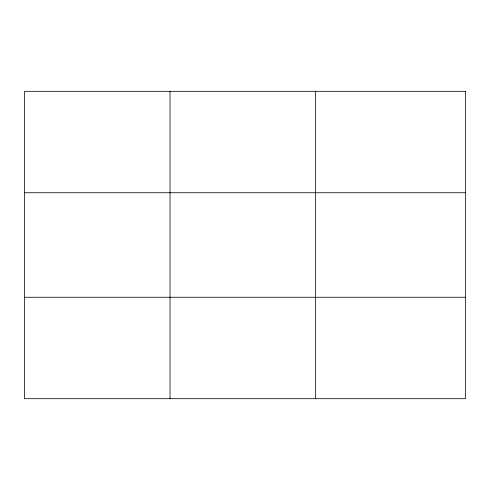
<?xml version="1.0" encoding="UTF-8"?>
<svg xmlns="http://www.w3.org/2000/svg" width="490" height="490" viewBox="0 0 490 490"><rect width="100%" height="100%" fill="white"/><g stroke="black" fill="none" stroke-linecap="round" stroke-linejoin="round"><path stroke-width="0.73" d="M170.03 91.305L170.03 398.695M315.56 91.305L315.56 398.695M24.5 192.742L465.5 192.742M24.5 297.259L465.5 297.259M465.5 91.305L465.5 398.695L24.5 398.695L24.5 91.305L465.5 91.305"/></g></svg>
